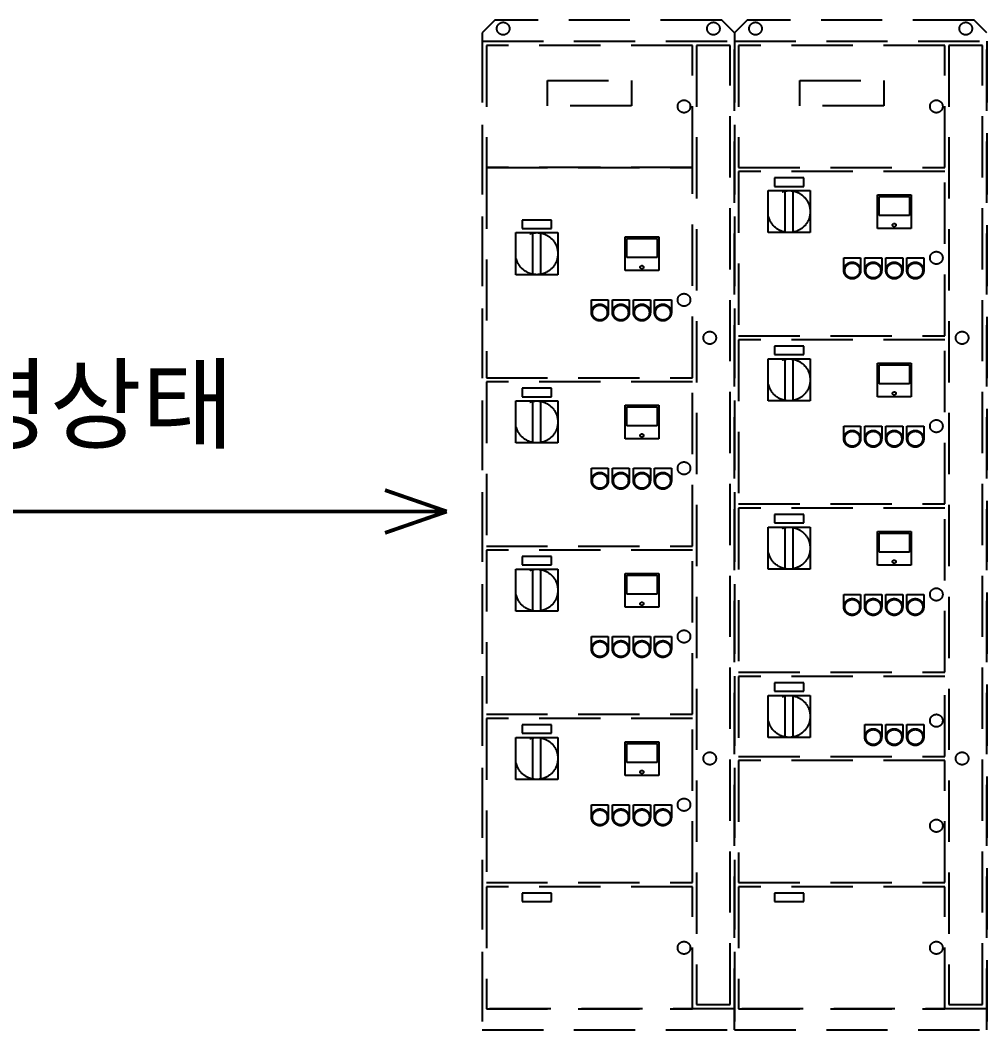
# Model space of a CAD drawing. Extents: x 1313754 to 1355799, y -3721404 to -3691707.
# Drawn here: x 1339410 to 1341383, y -3714575 to -3712515 of the extents above; entities that cross this region are included whole.
import ezdxf
from ezdxf.enums import TextEntityAlignment as Align

# ---------------------------------------------------------------- set-up
doc = ezdxf.new("R2010")
doc.units = 0
doc.header["$LTSCALE"] = 500
doc.linetypes.add('HIDDEN', pattern=[0.375, 0.25, -0.125])
doc.layers.get('0').update_dxf_attribs({"linetype": 'CONTINUOUS'})
doc.layers.add('W', color=7, linetype='CONTINUOUS')
doc.styles.add('본문', font='malgun.ttf')

msp = doc.modelspace()

# ---------------------------------------------------------------- linework, layer by layer
at = {"color": 1, "linetype": 'HIDDEN'}
for p, q in [((1340352.6, -3712558.2), (1340352.6, -3714575.2)), ((1340352.6, -3712558.2), (1340867.6, -3712558.2)), ((1340867.6, -3712558.2), (1340867.6, -3714575.2)), ((1340867.6, -3712558.2), (1341382.6, -3712558.2)), ((1340867.6, -3712558.2), (1340867.6, -3714575.2)), ((1341382.6, -3712558.2), (1341382.6, -3714575.2)), ((1340485.8, -3712638.2), (1340657.4, -3712638.2)), ((1340485.8, -3712689.7), (1340485.8, -3712638.2)), ((1340657.4, -3712638.2), (1340657.4, -3712689.7)), ((1341000.8, -3712638.2), (1341172.4, -3712638.2)), ((1341000.8, -3712689.7), (1341000.8, -3712638.2)), ((1341172.4, -3712638.2), (1341172.4, -3712689.7)), ((1340657.4, -3712689.7), (1340485.8, -3712689.7)), ((1341172.4, -3712689.7), (1341000.8, -3712689.7)), ((1340936.2, -3712948.7), (1340936.2, -3712862.9)), ((1340936.2, -3712862.9), (1341022.1, -3712862.9)), ((1340970.6, -3712863.7), (1340970.6, -3712947.8)), ((1340987.7, -3712947.8), (1340987.7, -3712863.7)), ((1341022.1, -3712862.9), (1341022.1, -3712948.7)), ((1341159.3, -3712940.3), (1341159.3, -3712871.6)), ((1341159.3, -3712871.6), (1341176.4, -3712871.6)), ((1341162.7, -3712875.1), (1341224.5, -3712875.1)), ((1341162.7, -3712913.8), (1341162.7, -3712875.1)), ((1341176.4, -3712871.6), (1341227.9, -3712871.6)), ((1341224.5, -3712875.1), (1341224.5, -3712913.8)), ((1341227.9, -3712871.6), (1341227.9, -3712940.3)), ((1341224.5, -3712913.8), (1341162.7, -3712913.8)), ((1341227.9, -3712940.3), (1341159.3, -3712940.3)), ((1340421.2, -3713034.5), (1340421.2, -3712948.7)), ((1340421.2, -3712948.7), (1340507.1, -3712948.7)), ((1340455.6, -3712949.6), (1340455.6, -3713033.7)), ((1340472.7, -3713033.7), (1340472.7, -3712949.6)), ((1340507.1, -3712948.7), (1340507.1, -3713034.5)), ((1340644.3, -3713026.1), (1340644.3, -3712957.5)), ((1340644.3, -3712957.5), (1340661.4, -3712957.5)), ((1340647.7, -3712960.9), (1340709.5, -3712960.9)), ((1340647.7, -3712999.7), (1340647.7, -3712960.9)), ((1340661.4, -3712957.5), (1340712.9, -3712957.5)), ((1340709.5, -3712960.9), (1340709.5, -3712999.7)), ((1340712.9, -3712957.5), (1340712.9, -3713026.1)), ((1341022.1, -3712948.7), (1340936.2, -3712948.7)), ((1340709.5, -3712999.7), (1340647.7, -3712999.7)), ((1341090.7, -3713000.2), (1341125.1, -3713000.2)), ((1341090.7, -3713026), (1341090.7, -3713000.2)), ((1341125.1, -3713000.2), (1341125.1, -3713026)), ((1341133.6, -3713000.2), (1341168, -3713000.2)), ((1341133.6, -3713026), (1341133.6, -3713000.2)), ((1341168, -3713000.2), (1341168, -3713026)), ((1341176.6, -3713026), (1341176.6, -3713000.2)), ((1341176.6, -3713000.2), (1341210.9, -3713000.2)), ((1341210.9, -3713000.2), (1341210.9, -3713026)), ((1341219.5, -3713000.2), (1341253.8, -3713000.2)), ((1341219.5, -3713026), (1341219.5, -3713000.2)), ((1341253.8, -3713000.2), (1341253.8, -3713026)), ((1340507.1, -3713034.5), (1340421.2, -3713034.5)), ((1340712.9, -3713026.1), (1340644.3, -3713026.1)), ((1340575.7, -3713086), (1340610.1, -3713086)), ((1340575.7, -3713111.8), (1340575.7, -3713086)), ((1340610.1, -3713086), (1340610.1, -3713111.8)), ((1340618.6, -3713086), (1340653, -3713086)), ((1340618.6, -3713111.8), (1340618.6, -3713086)), ((1340653, -3713086), (1340653, -3713111.8)), ((1340661.6, -3713111.8), (1340661.6, -3713086)), ((1340661.6, -3713086), (1340695.9, -3713086)), ((1340695.9, -3713086), (1340695.9, -3713111.8)), ((1340704.5, -3713086), (1340738.8, -3713086)), ((1340704.5, -3713111.8), (1340704.5, -3713086)), ((1340738.8, -3713086), (1340738.8, -3713111.8)), ((1340936.2, -3713292), (1340936.2, -3713206.2)), ((1340936.2, -3713206.2), (1341022.1, -3713206.2)), ((1340970.6, -3713207.1), (1340970.6, -3713291.2)), ((1340987.7, -3713291.2), (1340987.7, -3713207.1)), ((1341022.1, -3713206.2), (1341022.1, -3713292)), ((1341159.3, -3713283.6), (1341159.3, -3713215)), ((1341159.3, -3713215), (1341176.4, -3713215)), ((1341162.7, -3713218.4), (1341224.5, -3713218.4)), ((1341162.7, -3713257.2), (1341162.7, -3713218.4)), ((1341176.4, -3713215), (1341227.9, -3713215)), ((1341224.5, -3713218.4), (1341224.5, -3713257.2)), ((1341227.9, -3713215), (1341227.9, -3713283.6)), ((1341224.5, -3713257.2), (1341162.7, -3713257.2)), ((1341227.9, -3713283.6), (1341159.3, -3713283.6)), ((1340421.2, -3713377.9), (1340421.2, -3713292)), ((1340421.2, -3713292), (1340507.1, -3713292)), ((1340455.6, -3713292.9), (1340455.6, -3713377)), ((1340472.7, -3713377), (1340472.7, -3713292.9)), ((1340507.1, -3713292), (1340507.1, -3713377.9)), ((1340644.3, -3713369.5), (1340644.3, -3713300.8)), ((1340644.3, -3713300.8), (1340661.4, -3713300.8)), ((1340647.7, -3713304.2), (1340709.5, -3713304.2)), ((1340647.7, -3713343), (1340647.7, -3713304.2)), ((1340661.4, -3713300.8), (1340712.9, -3713300.8)), ((1340709.5, -3713304.2), (1340709.5, -3713343)), ((1340712.9, -3713300.8), (1340712.9, -3713369.5)), ((1341022.1, -3713292), (1340936.2, -3713292)), ((1340709.5, -3713343), (1340647.7, -3713343)), ((1341090.7, -3713343.5), (1341125.1, -3713343.5)), ((1341090.7, -3713369.3), (1341090.7, -3713343.5)), ((1341125.1, -3713343.5), (1341125.1, -3713369.3)), ((1341133.6, -3713343.5), (1341168, -3713343.5)), ((1341133.6, -3713369.3), (1341133.6, -3713343.5)), ((1341168, -3713343.5), (1341168, -3713369.3)), ((1341176.6, -3713369.3), (1341176.6, -3713343.5)), ((1341176.6, -3713343.5), (1341210.9, -3713343.5)), ((1341210.9, -3713343.5), (1341210.9, -3713369.3)), ((1341219.5, -3713343.5), (1341253.8, -3713343.5)), ((1341219.5, -3713369.3), (1341219.5, -3713343.5)), ((1341253.8, -3713343.5), (1341253.8, -3713369.3)), ((1340712.9, -3713369.5), (1340644.3, -3713369.5)), ((1340507.1, -3713377.9), (1340421.2, -3713377.9)), ((1340575.7, -3713429.4), (1340610.1, -3713429.4)), ((1340575.7, -3713455.1), (1340575.7, -3713429.4)), ((1340610.1, -3713429.4), (1340610.1, -3713455.1)), ((1340618.6, -3713429.4), (1340653, -3713429.4)), ((1340618.6, -3713455.1), (1340618.6, -3713429.4)), ((1340653, -3713429.4), (1340653, -3713455.1)), ((1340661.6, -3713455.1), (1340661.6, -3713429.4)), ((1340661.6, -3713429.4), (1340695.9, -3713429.4)), ((1340695.9, -3713429.4), (1340695.9, -3713455.1)), ((1340704.5, -3713429.4), (1340738.8, -3713429.4)), ((1340704.5, -3713455.1), (1340704.5, -3713429.4)), ((1340738.8, -3713429.4), (1340738.8, -3713455.1)), ((1340936.2, -3713635.4), (1340936.2, -3713549.5)), ((1340936.2, -3713549.5), (1341022.1, -3713549.5)), ((1340970.6, -3713550.4), (1340970.6, -3713634.5)), ((1340987.7, -3713634.5), (1340987.7, -3713550.4)), ((1341022.1, -3713549.5), (1341022.1, -3713635.4)), ((1341159.3, -3713627), (1341159.3, -3713558.3)), ((1341159.3, -3713558.3), (1341176.4, -3713558.3)), ((1341176.4, -3713558.3), (1341227.9, -3713558.3)), ((1341227.9, -3713558.3), (1341227.9, -3713627)), ((1341162.7, -3713561.7), (1341224.5, -3713561.7)), ((1341162.7, -3713600.5), (1341162.7, -3713561.7)), ((1341224.5, -3713561.7), (1341224.5, -3713600.5)), ((1341224.5, -3713600.5), (1341162.7, -3713600.5)), ((1340421.2, -3713721.2), (1340421.2, -3713635.4)), ((1340421.2, -3713635.4), (1340507.1, -3713635.4)), ((1340455.6, -3713636.2), (1340455.6, -3713720.3)), ((1340472.7, -3713720.3), (1340472.7, -3713636.2)), ((1340507.1, -3713635.4), (1340507.1, -3713721.2)), ((1341022.1, -3713635.4), (1340936.2, -3713635.4)), ((1341227.9, -3713627), (1341159.3, -3713627)), ((1340644.3, -3713712.8), (1340644.3, -3713644.1)), ((1340644.3, -3713644.1), (1340661.4, -3713644.1)), ((1340647.7, -3713647.6), (1340709.5, -3713647.6)), ((1340647.7, -3713686.3), (1340647.7, -3713647.6)), ((1340661.4, -3713644.1), (1340712.9, -3713644.1)), ((1340709.5, -3713647.6), (1340709.5, -3713686.3)), ((1340712.9, -3713644.1), (1340712.9, -3713712.8)), ((1340709.5, -3713686.3), (1340647.7, -3713686.3)), ((1341090.7, -3713686.9), (1341125.1, -3713686.9)), ((1341090.7, -3713712.6), (1341090.7, -3713686.9)), ((1341125.1, -3713686.9), (1341125.1, -3713712.6)), ((1341133.6, -3713686.9), (1341168, -3713686.9)), ((1341133.6, -3713712.6), (1341133.6, -3713686.9)), ((1341168, -3713686.9), (1341168, -3713712.6)), ((1341176.6, -3713712.6), (1341176.6, -3713686.9)), ((1341176.6, -3713686.9), (1341210.9, -3713686.9)), ((1341210.9, -3713686.9), (1341210.9, -3713712.6)), ((1341219.5, -3713686.9), (1341253.8, -3713686.9)), ((1341219.5, -3713712.6), (1341219.5, -3713686.9)), ((1341253.8, -3713686.9), (1341253.8, -3713712.6)), ((1340507.1, -3713721.2), (1340421.2, -3713721.2)), ((1340712.9, -3713712.8), (1340644.3, -3713712.8)), ((1340575.7, -3713772.7), (1340610.1, -3713772.7)), ((1340575.7, -3713798.4), (1340575.7, -3713772.7)), ((1340610.1, -3713772.7), (1340610.1, -3713798.4)), ((1340618.6, -3713772.7), (1340653, -3713772.7)), ((1340618.6, -3713798.4), (1340618.6, -3713772.7)), ((1340653, -3713772.7), (1340653, -3713798.4)), ((1340661.6, -3713798.4), (1340661.6, -3713772.7)), ((1340661.6, -3713772.7), (1340695.9, -3713772.7)), ((1340695.9, -3713772.7), (1340695.9, -3713798.4)), ((1340704.5, -3713772.7), (1340738.8, -3713772.7)), ((1340704.5, -3713798.4), (1340704.5, -3713772.7)), ((1340738.8, -3713772.7), (1340738.8, -3713798.4)), ((1340936.2, -3713892.9), (1341022.1, -3713892.9)), ((1340936.2, -3713978.7), (1340936.2, -3713892.9)), ((1340970.6, -3713893.7), (1340970.6, -3713977.8)), ((1340987.7, -3713977.8), (1340987.7, -3713893.7)), ((1341022.1, -3713892.9), (1341022.1, -3713978.7)), ((1341133.6, -3713978), (1341133.6, -3713952.3)), ((1341133.6, -3713952.3), (1341168, -3713952.3)), ((1341168, -3713952.3), (1341168, -3713978)), ((1341176.6, -3713978), (1341176.6, -3713952.3)), ((1341176.6, -3713952.3), (1341210.9, -3713952.3)), ((1341210.9, -3713952.3), (1341210.9, -3713978)), ((1341219.5, -3713978), (1341219.5, -3713952.3)), ((1341219.5, -3713952.3), (1341253.8, -3713952.3)), ((1341253.8, -3713952.3), (1341253.8, -3713978)), ((1340421.2, -3713978.7), (1340507.1, -3713978.7)), ((1340421.2, -3714064.5), (1340421.2, -3713978.7)), ((1340455.6, -3713979.6), (1340455.6, -3714063.7)), ((1340472.7, -3714063.7), (1340472.7, -3713979.6)), ((1340507.1, -3713978.7), (1340507.1, -3714064.5)), ((1340644.3, -3714056.1), (1340644.3, -3713987.5)), ((1340644.3, -3713987.5), (1340661.4, -3713987.5)), ((1340647.7, -3714029.7), (1340647.7, -3713990.9)), ((1340647.7, -3713990.9), (1340709.5, -3713990.9)), ((1340661.4, -3713987.5), (1340712.9, -3713987.5)), ((1340709.5, -3713990.9), (1340709.5, -3714029.7)), ((1340712.9, -3713987.5), (1340712.9, -3714056.1)), ((1341022.1, -3713978.7), (1340936.2, -3713978.7)), ((1340709.5, -3714029.7), (1340647.7, -3714029.7)), ((1340507.1, -3714064.5), (1340421.2, -3714064.5)), ((1340712.9, -3714056.1), (1340644.3, -3714056.1)), ((1340575.7, -3714116), (1340610.1, -3714116)), ((1340575.7, -3714141.8), (1340575.7, -3714116)), ((1340610.1, -3714116), (1340610.1, -3714141.8)), ((1340618.6, -3714116), (1340653, -3714116)), ((1340618.6, -3714141.8), (1340618.6, -3714116)), ((1340653, -3714116), (1340653, -3714141.8)), ((1340661.6, -3714116), (1340695.9, -3714116)), ((1340661.6, -3714141.8), (1340661.6, -3714116)), ((1340695.9, -3714116), (1340695.9, -3714141.8)), ((1340704.5, -3714116), (1340738.8, -3714116)), ((1340704.5, -3714141.8), (1340704.5, -3714116)), ((1340738.8, -3714116), (1340738.8, -3714141.8)), ((1340790.3, -3714523.7), (1340859, -3714523.7)), ((1341305.3, -3714523.7), (1341374, -3714523.7)), ((1340867.6, -3714532.3), (1340352.6, -3714532.3)), ((1341382.6, -3714532.3), (1340867.6, -3714532.3))]:
    msp.add_line(p, q, dxfattribs=at)
for points in [[(1340378.3, -3712515.3), (1340352.6, -3712541), (1340352.6, -3714575.2), (1340867.6, -3714575.2), (1340867.6, -3712541), (1340841.8, -3712515.2), (1340378.3, -3712515.2)], [(1340893.3, -3712515.3), (1340867.6, -3712541), (1340867.6, -3714575.2), (1341382.6, -3714575.2), (1341382.6, -3712541), (1341356.8, -3712515.2), (1340893.3, -3712515.2)], [(1340361.2, -3712566.7), (1340361.2, -3712815.7), (1340781.7, -3712815.7), (1340781.7, -3712566.7), (1340361.2, -3712566.7)], [(1340876.1, -3712566.7), (1340876.1, -3712815.7), (1341296.7, -3712815.7), (1341296.7, -3712566.7), (1340876.1, -3712566.7)]]:
    msp.add_lwpolyline(points, dxfattribs=at)
for points in [[(1340790.3, -3712566.7), (1340790.3, -3714523.7), (1340859, -3714523.7), (1340859, -3712566.7)], [(1341305.3, -3712566.7), (1341305.3, -3714523.7), (1341374, -3714523.7), (1341374, -3712566.7)], [(1340361.2, -3712815.7), (1340361.2, -3713244.8), (1340781.7, -3713244.8), (1340781.7, -3712815.7)], [(1340876.1, -3712824.2), (1340876.1, -3713159), (1341296.7, -3713159), (1341296.7, -3712824.2)], [(1340949.1, -3712837.1), (1340949.1, -3712854.3), (1341009.2, -3712854.3), (1341009.2, -3712837.1)], [(1340434.1, -3712923), (1340434.1, -3712940.1), (1340494.2, -3712940.1), (1340494.2, -3712923)], [(1340876.1, -3713167.6), (1340876.1, -3713502.3), (1341296.7, -3713502.3), (1341296.7, -3713167.6)], [(1340949.1, -3713180.5), (1340949.1, -3713197.6), (1341009.2, -3713197.6), (1341009.2, -3713180.5)], [(1340361.2, -3713253.4), (1340361.2, -3713588.2), (1340781.7, -3713588.2), (1340781.7, -3713253.4)], [(1340434.1, -3713266.3), (1340434.1, -3713283.5), (1340494.2, -3713283.5), (1340494.2, -3713266.3)], [(1340876.1, -3713510.9), (1340876.1, -3713845.7), (1341296.7, -3713845.7), (1341296.7, -3713510.9)], [(1340949.1, -3713523.8), (1340949.1, -3713541), (1341009.2, -3713541), (1341009.2, -3713523.8)], [(1340361.2, -3713596.7), (1340361.2, -3713931.5), (1340781.7, -3713931.5), (1340781.7, -3713596.7)], [(1340434.1, -3713609.6), (1340434.1, -3713626.8), (1340494.2, -3713626.8), (1340494.2, -3713609.6)], [(1340876.1, -3713854.2), (1340876.1, -3714017.3), (1341296.7, -3714017.3), (1341296.7, -3713854.2)], [(1340949.1, -3713867.1), (1340949.1, -3713884.3), (1341009.2, -3713884.3), (1341009.2, -3713867.1)], [(1340361.2, -3713940.1), (1340361.2, -3714274.8), (1340781.7, -3714274.8), (1340781.7, -3713940.1)], [(1340434.1, -3713952.9), (1340434.1, -3713970.1), (1340494.2, -3713970.1), (1340494.2, -3713952.9)], [(1340876.1, -3714025.9), (1340876.1, -3714274.8), (1341296.7, -3714274.8), (1341296.7, -3714025.9)], [(1340361.2, -3714283.4), (1340361.2, -3714532.3), (1340781.7, -3714532.3), (1340781.7, -3714283.4)], [(1340434.1, -3714296.3), (1340434.1, -3714313.4), (1340494.2, -3714313.4), (1340494.2, -3714296.3)], [(1340876.1, -3714283.4), (1340876.1, -3714532.3), (1341296.7, -3714532.3), (1341296.7, -3714283.4)], [(1340949.1, -3714296.3), (1340949.1, -3714313.4), (1341009.2, -3714313.4), (1341009.2, -3714296.3)]]:
    msp.add_lwpolyline(points, close=True, dxfattribs=at)
for centre, radius in [((1340395.5, -3712532.4), 12.9), ((1340824.6, -3712532.4), 12.9), ((1340910.5, -3712532.4), 12.9), ((1341339.6, -3712532.4), 12.9), ((1340764.6, -3712691.2), 12.9), ((1341279.6, -3712691.2), 12.9), ((1340979.1, -3712905.8), 42.9), ((1341193.6, -3712933.4), 3.43), ((1340464.2, -3712991.6), 42.9), ((1341279.6, -3713000.2), 12.9), ((1340678.6, -3713019.3), 3.43), ((1341107.9, -3713026), 17.2), ((1341107.9, -3713026), 15.2), ((1341150.8, -3713026), 17.2), ((1341150.8, -3713026), 15.2), ((1341193.7, -3713026), 17.2), ((1341193.7, -3713026), 15.2), ((1341236.6, -3713026), 17.2), ((1341236.6, -3713026), 15.2), ((1340764.6, -3713086), 12.9), ((1340592.9, -3713111.8), 17.2), ((1340592.9, -3713111.8), 15.2), ((1340635.8, -3713111.8), 17.2), ((1340635.8, -3713111.8), 15.2), ((1340678.7, -3713111.8), 17.2), ((1340678.7, -3713111.8), 15.2), ((1340721.6, -3713111.8), 17.2), ((1340721.6, -3713111.8), 15.2), ((1340817.1, -3713163.3), 12.9), ((1340817.1, -3713163.3), 12.9), ((1341332.1, -3713163.3), 12.9), ((1340979.1, -3713249.1), 42.9), ((1341193.6, -3713276.8), 3.43), ((1340464.2, -3713335), 42.9), ((1341279.6, -3713343.5), 12.9), ((1341107.9, -3713369.3), 17.2), ((1341150.8, -3713369.3), 17.2), ((1341193.7, -3713369.3), 17.2), ((1341236.6, -3713369.3), 17.2), ((1340678.6, -3713362.6), 3.43), ((1341107.9, -3713369.3), 15.2), ((1341150.8, -3713369.3), 15.2), ((1341193.7, -3713369.3), 15.2), ((1341236.6, -3713369.3), 15.2), ((1340764.6, -3713429.4), 12.9), ((1340592.9, -3713455.1), 17.2), ((1340592.9, -3713455.1), 15.2), ((1340635.8, -3713455.1), 17.2), ((1340635.8, -3713455.1), 15.2), ((1340678.7, -3713455.1), 17.2), ((1340678.7, -3713455.1), 15.2), ((1340721.6, -3713455.1), 17.2), ((1340721.6, -3713455.1), 15.2), ((1340979.1, -3713592.5), 42.9), ((1341193.6, -3713620.1), 3.43), ((1340464.2, -3713678.3), 42.9), ((1341279.6, -3713686.9), 12.9), ((1340678.6, -3713705.9), 3.43), ((1341107.9, -3713712.6), 17.2), ((1341107.9, -3713712.6), 15.2), ((1341150.8, -3713712.6), 17.2), ((1341150.8, -3713712.6), 15.2), ((1341193.7, -3713712.6), 17.2), ((1341193.7, -3713712.6), 15.2), ((1341236.6, -3713712.6), 17.2), ((1341236.6, -3713712.6), 15.2), ((1340764.6, -3713772.7), 12.9), ((1340592.9, -3713798.4), 17.2), ((1340592.9, -3713798.4), 15.2), ((1340635.8, -3713798.4), 17.2), ((1340635.8, -3713798.4), 15.2), ((1340678.7, -3713798.4), 17.2), ((1340678.7, -3713798.4), 15.2), ((1340721.6, -3713798.4), 17.2), ((1340721.6, -3713798.4), 15.2), ((1340979.1, -3713935.8), 42.9), ((1341279.6, -3713944.4), 12.9), ((1341150.8, -3713978), 17.2), ((1341150.8, -3713978), 15.2), ((1341193.7, -3713978), 17.2), ((1341193.7, -3713978), 15.2), ((1341236.6, -3713978), 17.2), ((1341236.6, -3713978), 15.2), ((1340464.2, -3714021.6), 42.9), ((1340817.1, -3714021.6), 12.9), ((1341332.1, -3714021.6), 12.9), ((1340678.6, -3714049.3), 3.43), ((1340764.6, -3714116), 12.9), ((1340592.9, -3714141.8), 17.2), ((1340592.9, -3714141.8), 15.2), ((1340635.8, -3714141.8), 17.2), ((1340635.8, -3714141.8), 15.2), ((1340678.7, -3714141.8), 17.2), ((1340678.7, -3714141.8), 15.2), ((1340721.6, -3714141.8), 17.2), ((1340721.6, -3714141.8), 15.2), ((1341279.6, -3714158.9), 12.9), ((1340764.6, -3714407.9), 12.9), ((1341279.6, -3714407.9), 12.9)]:
    msp.add_circle(centre, radius, dxfattribs=at)
at = {"layer": 'W', "color": 1, "const_width": 7.86}
for points in [[(1340154.4, -3713474.1), (1340280.5, -3713517.7)], [(1337945.3, -3713517.7), (1340280.5, -3713517.7)], [(1340154.4, -3713561.3), (1340280.5, -3713517.7)]]:
    msp.add_lwpolyline(points, dxfattribs=at)

# ---------------------------------------------------------------- texts
at = {"ltscale": 10, "style": '본문'}
msp.add_text('펌프운전지령상태', height=150, dxfattribs=at).set_placement((1339093.4, -3713373.8), align=Align.CENTER)

doc.saveas('drawing.dxf')
